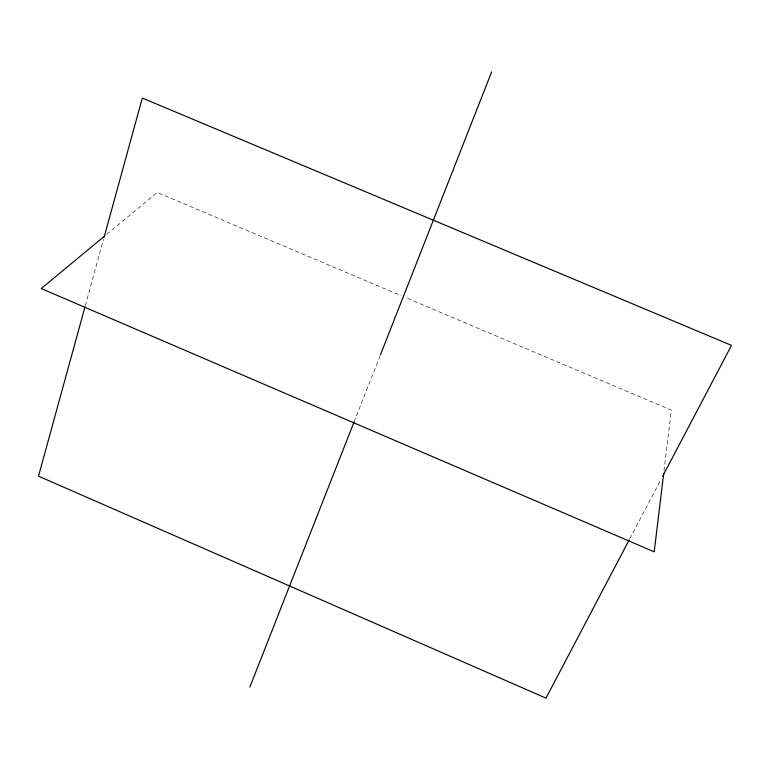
<?xml version="1.0" encoding="UTF-8"?>
<svg xmlns="http://www.w3.org/2000/svg" width="770" height="770" viewBox="0 0 770 770"><rect width="100%" height="100%" fill="white"/><g stroke="black" fill="none" stroke-linecap="round" stroke-linejoin="round"><path stroke-width="0.58" stroke-dasharray="3.85 2.89" d="M663.99 470.845L671.325 410.112L405.434 297.528M85.316 305.661L103.459 239.547M354.036 422.008L379.976 356.01M629.793 538.75L661.093 479.248M106.626 234.398L157.273 192.442L401.006 295.651"/><path stroke-width="1.16" d="M663.711 473.232L654.221 551.83L41.234 288.558L104.778 235.918M84.998 306.826L38.5 476.168L545.978 698.121L629.234 539.809M104.104 237.227L142.315 98.04L731.5 345.374L662.768 476.062M249.827 687.129L354.036 422.008M380.418 354.893L491.655 71.88"/></g></svg>
